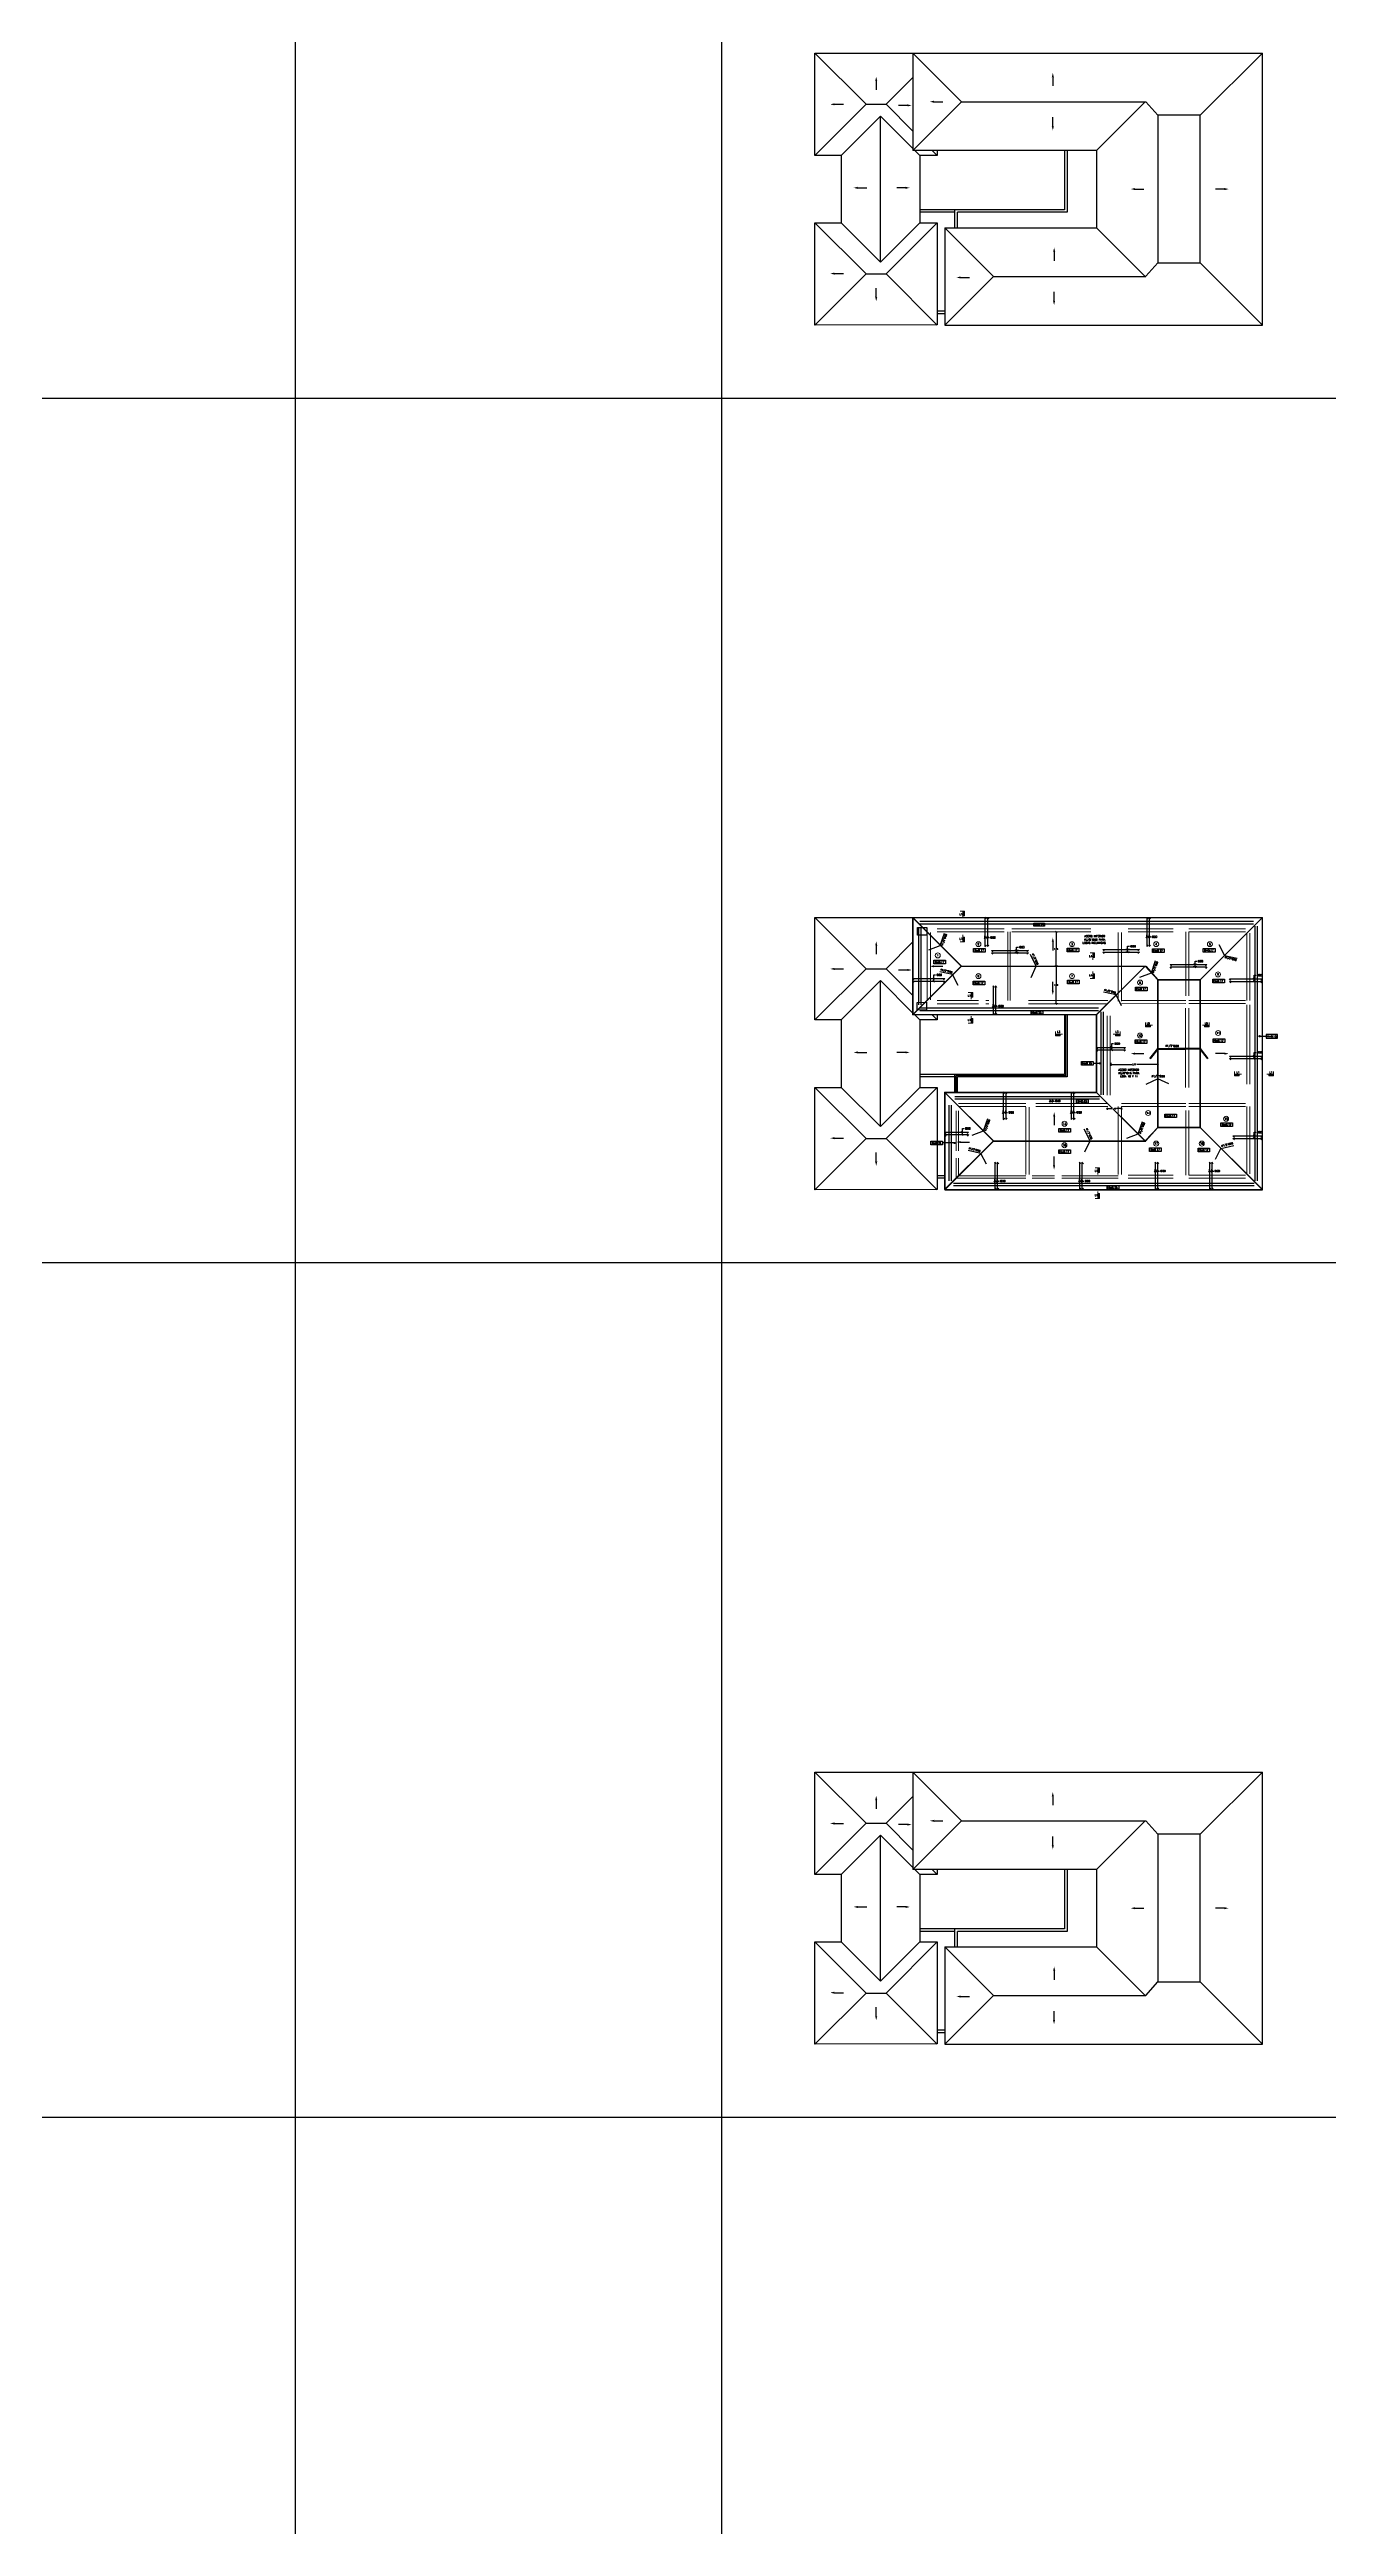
# Model space of a CAD drawing. Header units: metres. Extents: x -232 to 581, y 30 to 789.
# Drawn here: x 277.3 to 379.7, y 411 to 609.4 of the extents above; entities that cross this region are included whole.
import ezdxf
from ezdxf.enums import TextEntityAlignment as Align

# ---------------------------------------------------------------- set-up
doc = ezdxf.new("R2010")
doc.units = ezdxf.units.M
doc.linetypes.add('HIDDEN', pattern=[9.525, 6.35, -3.175])
for name, color, linetype, lineweight in [('0-S-GRID-IDEN', 1, 'Continuous', 9), ('textos', 7, 'Continuous', 0), ('VIGAS', 1, 'HIDDEN', 15)]:
    doc.layers.add(name, color=color, linetype=linetype, lineweight=lineweight)
for name, color, linetype in [('_electricos-Leyenda', 7, 'Continuous'), ('ACERO', 5, 'Continuous'), ('BP', 3, 'Continuous'), ('DIMCOL', 4, 'Continuous'), ('DIMTEXTO', 4, 'Continuous'), ('REBAR', 5, 'Continuous')]:
    doc.layers.add(name, color=color, linetype=linetype)
doc.styles.add('SMPLEX', font='simplex.shx')

# ---------------------------------------------------------------- blocks, each defined once
blk = doc.blocks.new('za_arrw5')
at = {"lineweight": 13}
for points in [[(-1, 0.25), (0, 0), (-0.83, 0)], [(-1, -0.25), (0, 0), (-0.83, 0)]]:
    blk.add_solid(points, dxfattribs=at)
blk = doc.blocks.new('TECHO ARQ 20.03')
at = {"layer": '_electricos-Leyenda', "color": 30, "true_color": 0xf8991e}
for p, q in [((215.48, 123.71), (219.58, 119.61)), ((223.33, 123.71), (251.33, 123.71)), ((223.33, 123.71), (227.23, 119.81)), ((223.33, 123.71), (223.33, 115.91)), ((251.33, 123.71), (246.34, 118.73)), ((251.33, 101.91), (251.33, 123.71)), ((220.39, 121.52), (220.39, 120.77)), ((223.33, 121.76), (221.18, 119.61)), ((234.54, 121.82), (234.54, 121.07)), ((215.48, 115.51), (219.58, 119.61)), ((217, 119.6), (217.76, 119.6)), ((219.58, 119.61), (221.18, 119.61)), ((223.33, 117.46), (221.18, 119.61)), ((222.94, 119.51), (222.18, 119.51)), ((223.33, 115.91), (227.23, 119.81)), ((224.98, 119.81), (225.74, 119.81)), ((227.23, 119.81), (241.98, 119.81)), ((238.03, 115.91), (241.93, 119.81)), ((241.98, 119.81), (242.95, 118.73)), ((217.58, 115.51), (220.73, 118.66)), ((223.33, 116.06), (220.73, 118.66)), ((220.73, 106.96), (220.73, 118.66)), ((234.54, 117.81), (234.54, 118.56)), ((217.58, 115.51), (217.58, 110.11)), ((238.08, 115.91), (223.33, 115.91)), ((223.88, 115.51), (223.48, 115.91)), ((223.88, 115.51), (223.88, 110.11)), ((225.28, 115.51), (224.88, 115.91)), ((225.28, 115.51), (224.88, 115.91)), ((235.48, 115.91), (235.48, 111.15)), ((235.68, 115.91), (235.68, 110.95)), ((238.03, 115.91), (238.03, 109.71)), ((218.87, 112.91), (219.63, 112.91)), ((222.79, 112.91), (222.03, 112.91)), ((226.7, 111.15), (223.88, 111.15)), ((235.48, 111.15), (226.7, 111.15)), ((226.7, 109.72), (226.7, 111.15)), ((241.08, 112.81), (241.84, 112.81)), ((248.33, 112.81), (247.57, 112.81)), ((215.48, 110.11), (219.58, 106.01)), ((217.58, 110.11), (220.73, 106.96)), ((223.88, 110.11), (220.73, 106.96)), ((225.28, 110.11), (221.18, 106.01)), ((226.7, 110.95), (223.88, 110.95)), ((225.88, 109.71), (225.88, 101.91)), ((225.88, 109.71), (238.03, 109.71)), ((225.88, 109.71), (229.78, 105.81)), ((235.68, 110.95), (226.9, 110.95)), ((226.9, 109.72), (226.9, 110.95)), ((238.03, 109.71), (241.93, 105.81)), ((234.65, 107.83), (234.65, 107.07)), ((215.48, 101.91), (219.58, 106.01)), ((217, 106.04), (217.76, 106.04)), ((219.58, 106.01), (221.18, 106.01)), ((225.28, 101.91), (221.18, 106.01)), ((225.88, 101.91), (229.78, 105.81)), ((227.11, 105.73), (227.86, 105.73)), ((229.78, 105.81), (241.99, 105.81)), ((241.99, 105.82), (242.95, 106.9)), ((251.33, 101.91), (246.34, 106.9)), ((220.39, 104.12), (220.39, 104.88)), ((234.64, 103.81), (234.64, 104.57)), ((225.28, 103.05), (225.88, 103.05)), ((225.28, 102.85), (225.88, 102.85)), ((225.88, 101.91), (251.33, 101.91))]:
    blk.add_line(p, q, dxfattribs=at)
for points in [[(217.58, 115.51), (215.48, 115.51), (215.48, 123.71), (223.33, 123.71)], [(225.28, 115.91), (225.28, 115.51), (223.88, 115.51)], [(223.88, 110.11), (225.28, 110.11), (225.28, 101.93), (215.48, 101.91), (215.48, 110.11), (217.58, 110.11)]]:
    blk.add_lwpolyline(points, dxfattribs=at)
blk.add_lwpolyline([(246.34, 118.73), (242.95, 118.73), (242.95, 106.9), (246.34, 106.9)], close=True, dxfattribs=at)
for p, xscale, yscale, zscale, rotation in [((220.39, 121.81), 0.3491189357928305, 0.3491189357928305, 0.3491189357928305, 90.00273872662001), ((234.54, 122.11), 0.3491189357928305, 0.3491189357928305, 0.3491189357928305, 90.00273872662001), ((216.71, 119.6), 0.3491189357928307, 0.3491189357928307, 0.3491189357928307, 180.00273872662), ((223.23, 119.51), 0.3491189357928305, 0.3491189357928305, 0.3491189357928305, 0.002738726620007072), ((224.69, 119.81), -0.3491189357928305, 0.3491189357928305, 0.3491189357928305, 359.99726127338), ((234.54, 117.52), -0.3491189357928305, 0.3491189357928305, 0.3491189357928305, 89.99726127338003), ((218.58, 112.91), 0.3491189357928307, 0.3491189357928307, 0.3491189357928307, 180.00273872662), ((223.08, 112.91), -0.3491189357928307, 0.3491189357928307, 0.3491189357928305, 179.9972612733706), ((240.79, 112.81), -0.3491189357928305, 0.3491189357928305, 0.3491189357928305, 359.9972612733717), ((248.62, 112.81), 0.3491189357928305, 0.3491189357928305, 0.3491189357928305, 0.002738726620007072), ((234.65, 108.12), 0.3491189357928305, 0.3491189357928305, 0.3491189357928305, 90.00273872662001), ((216.71, 106.04), -0.3491189357928305, 0.3491189357928305, 0.3491189357928305, 359.99726127338), ((226.82, 105.73), -0.3491189357928305, 0.3491189357928305, 0.3491189357928305, 359.99726127338), ((220.39, 103.83), -0.3491189357928305, 0.3491189357928305, 0.3491189357928305, 89.99726127338003), ((234.64, 103.52), -0.3491189357928305, 0.3491189357928305, 0.3491189357928305, 89.99726127338003)]:
    blk.add_blockref('za_arrw5', p, dxfattribs=dict(at, xscale=xscale, yscale=yscale, zscale=zscale, rotation=rotation))
blk = doc.blocks.new('_Oblique')
at = {"color": 0, "linetype": 'ByBlock', "lineweight": -2}
blk.add_line((-0.5, -0.5), (0.5, 0.5), dxfattribs=at)
blk = doc.blocks.new('_DotBlank')
at = {"color": 0, "linetype": 'ByBlock', "lineweight": -2}
blk.add_line((-0.5, 0), (-1, 0), dxfattribs=at)
blk.add_circle((0, 0), 0.5, dxfattribs=at)
blk = doc.blocks.new('techo est 20.03')
at = {"color": 18, "true_color": 0x000000}
for p, q in [((-67.79, 553.07), (-67.04, 553.07)), ((-67.79, 552.45), (-67.79, 553.07)), ((-67.04, 552.46), (-67.79, 552.45)), ((-67.04, 553.07), (-67.04, 552.46)), ((-67.82, 547.07), (-67.07, 547.08)), ((-67.82, 546.46), (-67.82, 547.07)), ((-67.07, 546.47), (-67.82, 546.46)), ((-67.07, 547.08), (-67.07, 546.47))]:
    blk.add_line(p, q, dxfattribs=at)
at = {"layer": '0-S-GRID-IDEN', "color": 18, "true_color": 0x000000}
for centre in [(-44.36, 551.74), (-66.16, 550.84), (-62.91, 549.18), (-49.95, 548.66), (-49.96, 544.42), (-43.7, 544.62), (-49.31, 538.21), (-43.06, 537.75), (-48.66, 535.76), (-45.01, 535.76), (-56.01, 535.63)]:
    blk.add_circle(centre, 0.2, dxfattribs=at)
at = {"layer": 'ACERO', "color": 18, "true_color": 0x000000}
for p, q in [((-62.27, 553.76), (-62.38, 553.87)), ((-62.38, 553.87), (-62.38, 551.56)), ((-62.07, 553.76), (-62.18, 553.87)), ((-62.18, 553.87), (-62.18, 551.56)), ((-49.31, 553.76), (-49.42, 553.87)), ((-49.42, 553.87), (-49.42, 551.56)), ((-49.11, 553.76), (-49.22, 553.87)), ((-49.22, 553.87), (-49.22, 551.56)), ((-67.69, 546.89), (-67.69, 553.07)), ((-40.87, 553.55), (-67.59, 553.55)), ((-40.87, 553.35), (-67.59, 553.35)), ((-67.49, 546.89), (-67.49, 553.07)), ((-40.74, 532.77), (-40.74, 553.19)), ((-40.54, 532.77), (-40.54, 553.19)), ((-62.38, 551.56), (-62.27, 551.67)), ((-62.18, 551.56), (-62.07, 551.67)), ((-61.74, 551.13), (-61.85, 551.24)), ((-61.85, 551.24), (-58.9, 551.24)), ((-61.74, 550.93), (-61.85, 551.04)), ((-61.85, 551.04), (-58.9, 551.04)), ((-58.9, 551.24), (-59.02, 551.13)), ((-58.9, 551.04), (-59.02, 550.93)), ((-52.84, 551.2), (-52.95, 551.31)), ((-52.95, 551.31), (-50, 551.31)), ((-52.84, 551), (-52.95, 551.11)), ((-52.95, 551.11), (-50, 551.11)), ((-50, 551.31), (-50.12, 551.2)), ((-50, 551.11), (-50.12, 551)), ((-49.42, 551.56), (-49.31, 551.67)), ((-49.22, 551.56), (-49.11, 551.67)), ((-47.44, 550), (-47.55, 550.12)), ((-47.55, 550.12), (-44.6, 550.12)), ((-47.44, 549.8), (-47.55, 549.92)), ((-47.55, 549.92), (-44.6, 549.92)), ((-44.6, 550.12), (-44.72, 550)), ((-44.6, 549.92), (-44.72, 549.8)), ((-68.09, 548.87), (-68.2, 548.98)), ((-68.2, 548.98), (-65.6, 548.98)), ((-68.09, 548.67), (-68.2, 548.78)), ((-68.2, 548.78), (-65.6, 548.78)), ((-65.6, 548.98), (-65.71, 548.87)), ((-65.6, 548.78), (-65.71, 548.67)), ((-61.62, 548.27), (-61.73, 548.39)), ((-61.73, 548.39), (-61.73, 546.07)), ((-61.42, 548.27), (-61.53, 548.39)), ((-61.53, 548.39), (-61.53, 546.07)), ((-42.69, 548.84), (-42.8, 548.96)), ((-42.8, 548.96), (-40.15, 548.96)), ((-42.69, 548.64), (-42.8, 548.76)), ((-42.8, 548.76), (-40.15, 548.76)), ((-40.15, 548.96), (-40.27, 548.84)), ((-40.15, 548.76), (-40.27, 548.64)), ((-53.28, 546.6), (-67.59, 546.6)), ((-53.28, 546.4), (-67.59, 546.4)), ((-61.73, 546.07), (-61.62, 546.18)), ((-61.53, 546.07), (-61.42, 546.18)), ((-53.08, 539.67), (-53.08, 546.32)), ((-52.88, 539.67), (-52.88, 546.32)), ((-53.35, 543.36), (-53.46, 543.47)), ((-53.46, 543.47), (-51.11, 543.47)), ((-53.35, 543.16), (-53.46, 543.27)), ((-53.46, 543.27), (-51.11, 543.27)), ((-51.11, 543.47), (-51.22, 543.36)), ((-51.11, 543.27), (-51.22, 543.16)), ((-42.69, 542.66), (-42.8, 542.77)), ((-42.8, 542.77), (-40.15, 542.77)), ((-42.69, 542.46), (-42.8, 542.57)), ((-42.8, 542.57), (-40.15, 542.57)), ((-40.15, 542.77), (-40.27, 542.66)), ((-40.15, 542.57), (-40.27, 542.46)), ((-60.8, 539.77), (-60.92, 539.88)), ((-60.92, 539.88), (-60.92, 537.69)), ((-60.6, 539.77), (-60.72, 539.88)), ((-60.72, 539.88), (-60.72, 537.69)), ((-55.36, 539.77), (-55.48, 539.88)), ((-55.48, 539.88), (-55.48, 537.69)), ((-55.16, 539.77), (-55.28, 539.88)), ((-55.28, 539.88), (-55.28, 537.69)), ((-65.26, 532.79), (-65.26, 538.85)), ((-65.06, 532.79), (-65.06, 538.85)), ((-53.2, 539.52), (-64.8, 539.52)), ((-53.2, 539.32), (-64.8, 539.32)), ((-65.5, 536.56), (-65.62, 536.68)), ((-65.62, 536.68), (-63.69, 536.68)), ((-65.5, 536.36), (-65.62, 536.48)), ((-65.62, 536.48), (-63.69, 536.48)), ((-63.69, 536.68), (-63.8, 536.56)), ((-63.69, 536.48), (-63.8, 536.36)), ((-60.92, 537.69), (-60.8, 537.8)), ((-60.72, 537.69), (-60.6, 537.8)), ((-55.48, 537.69), (-55.36, 537.8)), ((-55.28, 537.69), (-55.16, 537.8)), ((-42.4, 536.26), (-42.51, 536.37)), ((-42.51, 536.37), (-40.15, 536.37)), ((-42.4, 536.06), (-42.51, 536.17)), ((-42.51, 536.17), (-40.15, 536.17)), ((-40.15, 536.37), (-40.27, 536.26)), ((-40.15, 536.17), (-40.27, 536.06)), ((-61.48, 534.15), (-61.6, 534.27)), ((-61.6, 534.27), (-61.6, 532.07)), ((-61.28, 534.15), (-61.4, 534.27)), ((-61.4, 534.27), (-61.4, 532.07)), ((-54.69, 534.15), (-54.81, 534.27)), ((-54.81, 534.27), (-54.81, 532.07)), ((-54.49, 534.15), (-54.61, 534.27)), ((-54.61, 534.27), (-54.61, 532.07)), ((-48.64, 534.15), (-48.75, 534.27)), ((-48.75, 534.27), (-48.75, 532.07)), ((-48.44, 534.15), (-48.55, 534.27)), ((-48.55, 534.27), (-48.55, 532.07)), ((-44.29, 534.15), (-44.4, 534.27)), ((-44.4, 534.27), (-44.4, 532.07)), ((-44.09, 534.15), (-44.2, 534.27)), ((-44.2, 534.27), (-44.2, 532.07)), ((-40.81, 532.57), (-64.9, 532.57)), ((-40.81, 532.37), (-64.9, 532.37)), ((-61.6, 532.07), (-61.48, 532.18)), ((-61.4, 532.07), (-61.28, 532.18)), ((-54.81, 532.07), (-54.69, 532.18)), ((-54.61, 532.07), (-54.49, 532.18)), ((-48.75, 532.07), (-48.64, 532.18)), ((-48.55, 532.07), (-48.44, 532.18)), ((-44.4, 532.07), (-44.29, 532.18)), ((-44.2, 532.07), (-44.09, 532.18))]:
    blk.add_line(p, q, dxfattribs=at)
at = {"layer": 'ACERO', "color": 18, "ltscale": 0.2, "true_color": 0x000000}
for p, q in [((-56.68, 552.72), (-56.58, 552.72)), ((-56.68, 552.72), (-56.68, 551.45)), ((-56.68, 549.97), (-56.68, 551.25)), ((-56.68, 549.97), (-56.58, 549.97))]:
    blk.add_line(p, q, dxfattribs=at)
at = {"layer": 'BP', "color": 18, "ltscale": 0.2, "true_color": 0x000000}
for p, q in [((-68.2, 553.87), (-68.2, 546.07)), ((-68.2, 553.87), (-40.15, 553.87)), ((-68.2, 553.87), (-64.3, 549.97)), ((-40.15, 553.87), (-45.14, 548.88)), ((-40.15, 532.07), (-40.15, 553.87)), ((-68.2, 546.07), (-64.3, 549.97)), ((-64.3, 549.97), (-49.55, 549.97)), ((-53.46, 546.07), (-49.55, 549.97)), ((-49.55, 549.97), (-48.54, 548.88)), ((-48.54, 548.88), (-45.14, 548.88)), ((-48.54, 537.06), (-48.54, 548.88)), ((-45.14, 548.88), (-45.14, 537.06)), ((-53.46, 546.07), (-68.2, 546.07)), ((-55.93, 546.07), (-55.93, 541.18)), ((-53.46, 546.07), (-53.46, 539.88)), ((-65.62, 539.88), (-65.62, 532.07)), ((-65.62, 539.88), (-53.46, 539.88)), ((-65.62, 539.88), (-61.71, 535.98)), ((-55.93, 541.18), (-64.71, 541.18)), ((-64.71, 541.18), (-64.71, 539.88)), ((-53.46, 539.88), (-49.55, 535.98)), ((-65.62, 532.07), (-61.71, 535.98)), ((-61.71, 535.98), (-49.55, 535.98)), ((-49.55, 535.98), (-48.54, 537.06)), ((-45.14, 537.06), (-48.54, 537.06)), ((-40.15, 532.07), (-45.14, 537.06)), ((-65.6, 532.07), (-40.15, 532.07))]:
    blk.add_line(p, q, dxfattribs=at)
at = {"layer": 'DIMTEXTO', "color": 18, "true_color": 0x000000}
for p, q in [((-62.38, 552.16), (-62.38, 552.42)), ((-62.38, 552.27), (-62.18, 552.27)), ((-62.18, 552.15), (-62.18, 552.42)), ((-62.18, 552.27), (-62.03, 552.27)), ((-58.47, 553.42), (-57.61, 553.42)), ((-58.47, 553.17), (-58.47, 553.42)), ((-57.61, 553.17), (-58.47, 553.17)), ((-57.61, 553.42), (-57.61, 553.17)), ((-49.42, 552.22), (-49.42, 552.48)), ((-49.42, 552.33), (-49.22, 552.33)), ((-49.22, 552.22), (-49.22, 552.48)), ((-49.22, 552.33), (-49.07, 552.33)), ((-66.47, 550.45), (-65.54, 550.45)), ((-63.3, 551.1), (-63.3, 551.39)), ((-62.36, 551.1), (-63.3, 551.1)), ((-59.7, 551.24), (-60, 551.24)), ((-59.7, 551.04), (-60, 551.04)), ((-59.85, 551.24), (-59.85, 551.5)), ((-59.85, 551.5), (-59.7, 551.5)), ((-59.85, 551.04), (-59.85, 551.24)), ((-54.86, 551.41), (-54.86, 551.12)), ((-50.8, 551.31), (-51.1, 551.31)), ((-50.8, 551.11), (-51.1, 551.11)), ((-50.95, 551.31), (-50.95, 551.57)), ((-50.95, 551.57), (-50.8, 551.57)), ((-50.95, 551.11), (-50.95, 551.31)), ((-48.03, 551.07), (-48.97, 551.07)), ((-45.4, 550.12), (-45.7, 550.12)), ((-45.4, 549.92), (-45.7, 549.92)), ((-45.55, 550.12), (-45.55, 550.37)), ((-45.55, 550.37), (-45.4, 550.37)), ((-45.55, 549.92), (-45.55, 550.12)), ((-66.64, 548.98), (-66.34, 548.98)), ((-66.64, 548.78), (-66.34, 548.78)), ((-66.49, 548.98), (-66.49, 549.28)), ((-66.49, 549.28), (-66.34, 549.28)), ((-66.49, 548.78), (-66.49, 548.98)), ((-63.33, 548.78), (-62.4, 548.78)), ((-63.33, 548.49), (-63.33, 548.78)), ((-62.4, 548.49), (-63.33, 548.49)), ((-62.4, 548.78), (-62.4, 548.49)), ((-54.83, 548.85), (-54.83, 548.56)), ((-50.33, 548.3), (-49.39, 548.3)), ((-50.33, 548.01), (-50.33, 548.3)), ((-49.39, 548.01), (-50.33, 548.01)), ((-49.39, 548.3), (-49.39, 548.01)), ((-44.13, 548.93), (-43.2, 548.93)), ((-44.13, 548.64), (-44.13, 548.93)), ((-43.2, 548.64), (-44.13, 548.64)), ((-43.2, 548.93), (-43.2, 548.64)), ((-40.96, 548.96), (-40.66, 548.96)), ((-40.96, 548.76), (-40.66, 548.76)), ((-40.81, 548.96), (-40.81, 549.25)), ((-40.81, 549.25), (-40.66, 549.25)), ((-40.81, 548.76), (-40.81, 548.96)), ((-61.73, 546.67), (-61.73, 546.93)), ((-61.73, 546.78), (-61.53, 546.78)), ((-61.53, 546.67), (-61.53, 546.93)), ((-61.53, 546.78), (-61.38, 546.78)), ((-58.69, 546.41), (-57.75, 546.41)), ((-58.69, 546.12), (-58.69, 546.41)), ((-57.75, 546.12), (-58.69, 546.12)), ((-57.75, 546.41), (-57.75, 546.12)), ((-50.36, 544.07), (-49.42, 544.07)), ((-50.36, 543.78), (-50.36, 544.07)), ((-49.42, 544.07), (-49.42, 543.78)), ((-44.1, 544.16), (-43.16, 544.16)), ((-44.1, 543.86), (-44.1, 544.16)), ((-43.16, 543.86), (-44.1, 543.86)), ((-43.16, 544.16), (-43.16, 543.86)), ((-38.93, 544.51), (-39.86, 544.51)), ((-39.86, 544.51), (-39.86, 544.22)), ((-39.86, 544.22), (-38.93, 544.22)), ((-38.93, 544.22), (-38.93, 544.51)), ((-54.65, 542.34), (-53.71, 542.34)), ((-54.65, 542.05), (-54.65, 542.34)), ((-53.71, 542.05), (-54.65, 542.05)), ((-53.71, 542.34), (-53.71, 542.05)), ((-52.37, 543.47), (-52.07, 543.47)), ((-52.37, 543.27), (-52.07, 543.27)), ((-52.22, 543.47), (-52.22, 543.77)), ((-52.22, 543.77), (-52.07, 543.77)), ((-52.22, 543.27), (-52.22, 543.47)), ((-49.42, 543.78), (-50.36, 543.78)), ((-40.96, 542.77), (-40.66, 542.77)), ((-40.96, 542.57), (-40.66, 542.57)), ((-40.81, 542.77), (-40.81, 543.07)), ((-40.81, 543.07), (-40.66, 543.07)), ((-40.81, 542.57), (-40.81, 542.77)), ((-60.92, 538.15), (-60.92, 538.41)), ((-60.92, 538.26), (-60.72, 538.26)), ((-60.72, 538.15), (-60.72, 538.41)), ((-60.72, 538.26), (-60.57, 538.26)), ((-57.17, 539.06), (-57.17, 539.32)), ((-57.17, 539.17), (-56.97, 539.17)), ((-56.97, 539.06), (-56.97, 539.32)), ((-56.97, 539.17), (-56.82, 539.17)), ((-55.28, 538.15), (-55.28, 538.41)), ((-55.28, 538.26), (-55.13, 538.26)), ((-55.05, 539.3), (-54.11, 539.3)), ((-55.05, 539.01), (-55.05, 539.3)), ((-54.11, 539.01), (-55.05, 539.01)), ((-54.11, 539.3), (-54.11, 539.01)), ((-47.98, 538.13), (-47.04, 538.13)), ((-47.98, 537.84), (-47.98, 538.13)), ((-47.04, 538.13), (-47.04, 537.84)), ((-66.73, 535.95), (-65.79, 535.95)), ((-66.73, 535.66), (-66.73, 535.95)), ((-65.79, 535.95), (-65.79, 535.66)), ((-64.34, 536.68), (-64.04, 536.68)), ((-64.34, 536.48), (-64.04, 536.48)), ((-64.19, 536.68), (-64.19, 536.97)), ((-64.19, 536.97), (-64.04, 536.97)), ((-64.19, 536.48), (-64.19, 536.68)), ((-56.46, 536.96), (-55.52, 536.96)), ((-56.46, 536.67), (-56.46, 536.96)), ((-55.52, 536.67), (-56.46, 536.67)), ((-55.52, 536.96), (-55.52, 536.67)), ((-47.04, 537.84), (-47.98, 537.84)), ((-43.47, 537.42), (-42.54, 537.42)), ((-43.47, 537.13), (-43.47, 537.42)), ((-42.54, 537.13), (-43.47, 537.13)), ((-42.54, 537.42), (-42.54, 537.13)), ((-40.96, 536.37), (-40.66, 536.37)), ((-40.96, 536.17), (-40.66, 536.17)), ((-40.81, 536.37), (-40.81, 536.67)), ((-40.81, 536.67), (-40.66, 536.67)), ((-40.81, 536.17), (-40.81, 536.37)), ((-65.79, 535.66), (-66.73, 535.66)), ((-56.47, 535.25), (-55.54, 535.25)), ((-56.47, 534.96), (-56.47, 535.25)), ((-55.54, 534.96), (-56.47, 534.96)), ((-55.54, 535.25), (-55.54, 534.96)), ((-49.2, 535.42), (-48.26, 535.42)), ((-49.2, 535.13), (-49.2, 535.42)), ((-48.26, 535.13), (-49.2, 535.13)), ((-48.26, 535.42), (-48.26, 535.13)), ((-45.31, 535.39), (-44.38, 535.39)), ((-45.31, 535.1), (-45.31, 535.39)), ((-44.38, 535.1), (-45.31, 535.1)), ((-44.38, 535.39), (-44.38, 535.1)), ((-61.6, 532.65), (-61.6, 532.91)), ((-61.6, 532.76), (-61.4, 532.76)), ((-61.4, 532.65), (-61.4, 532.91)), ((-61.4, 532.76), (-61.25, 532.76)), ((-54.81, 532.65), (-54.81, 532.91)), ((-54.81, 532.76), (-54.61, 532.76)), ((-54.61, 532.65), (-54.61, 532.91)), ((-54.61, 532.76), (-54.46, 532.76)), ((-52.6, 532.4), (-51.66, 532.4)), ((-52.6, 532.11), (-52.6, 532.4)), ((-51.66, 532.11), (-52.6, 532.11)), ((-51.66, 532.4), (-51.66, 532.11)), ((-48.75, 533.44), (-48.75, 533.71)), ((-48.75, 533.56), (-48.55, 533.56)), ((-48.55, 533.44), (-48.55, 533.71)), ((-48.55, 533.56), (-48.4, 533.56)), ((-44.4, 533.44), (-44.4, 533.71)), ((-44.4, 533.56), (-44.2, 533.56)), ((-44.2, 533.44), (-44.2, 533.71)), ((-44.2, 533.56), (-44.05, 533.56))]:
    blk.add_line(p, q, dxfattribs=at)
at = {"layer": 'DIMTEXTO', "color": 18, "ltscale": 0.2, "true_color": 0x000000}
for p, q in [((-56.53, 549.97), (-56.78, 549.97)), ((-56.68, 549.97), (-56.68, 548.57)), ((-56.68, 546.97), (-56.68, 548.37)), ((-56.53, 546.97), (-56.78, 546.97)), ((-52.3, 542.24), (-52.3, 541.99)), ((-52.3, 542.09), (-50.62, 542.09)), ((-48.54, 542.09), (-50.22, 542.09)), ((-48.54, 542.24), (-48.54, 541.99)), ((-52.6, 538.63), (-52.6, 538.46)), ((-52.6, 538.56), (-52.21, 538.56)), ((-51.45, 538.56), (-51.85, 538.56)), ((-51.45, 538.63), (-51.45, 538.46))]:
    blk.add_line(p, q, dxfattribs=at)
for points in [[(-40.28, 544.36), (-39.86, 544.36)], [(-53.29, 542.19), (-53.71, 542.19)], [(-64.91, 535.81), (-65.79, 535.81)]]:
    blk.add_lwpolyline(points, dxfattribs=at)
at = {"layer": 'REBAR', "color": 18, "true_color": 0x000000}
for p, q in [((-65.96, 551.63), (-65.62, 552.62)), ((-66.88, 551.29), (-65.96, 551.63)), ((-58.27, 549.97), (-58.74, 550.91)), ((-58.68, 549.08), (-58.27, 549.97)), ((-49.05, 549.43), (-48.71, 550.42)), ((-43.63, 551.71), (-43.19, 550.83)), ((-43.19, 550.83), (-42.17, 550.61)), ((-64.97, 549.3), (-66, 549.53)), ((-64.54, 548.43), (-64.97, 549.3)), ((-51.86, 547.67), (-52.89, 547.89)), ((-49.96, 549.09), (-49.05, 549.43)), ((-51.43, 546.79), (-51.86, 547.67)), ((-49.17, 542.59), (-48.54, 543.37)), ((-49.13, 542.56), (-48.51, 543.32)), ((-48.54, 543.37), (-46.38, 543.37)), ((-48.51, 543.32), (-46.38, 543.32)), ((-45.12, 543.37), (-47.28, 543.37)), ((-45.14, 543.32), (-47.28, 543.32)), ((-44.53, 542.56), (-45.14, 543.32)), ((-44.49, 542.59), (-45.12, 543.37)), ((-48.54, 540.96), (-49.48, 540.5)), ((-47.65, 540.55), (-48.54, 540.96)), ((-63.42, 536.43), (-62.5, 536.77)), ((-62.5, 536.77), (-62.16, 537.76)), ((-53.96, 535.98), (-54.42, 536.92)), ((-54.37, 535.09), (-53.96, 535.98)), ((-51.02, 536.19), (-50.11, 536.53)), ((-50.11, 536.53), (-49.77, 537.52)), ((-62.71, 534.98), (-63.73, 535.2)), ((-62.27, 534.1), (-62.71, 534.98)), ((-43.9, 534.51), (-43.47, 535.38)), ((-43.47, 535.38), (-42.44, 535.61))]:
    blk.add_line(p, q, dxfattribs=at)
at = {"layer": 'textos', "color": 18, "linetype": 'Continuous', "ltscale": 0.01, "true_color": 0x000000}
for p, q in [((-64.02, 554.38), (-64.37, 554.38)), ((-64.15, 553.83), (-64.15, 554.38)), ((-64.02, 554.38), (-64.15, 554.38)), ((-64.15, 554.38), (-64.15, 554.01)), ((-64.15, 554.01), (-64.02, 554.01)), ((-64.02, 554.01), (-64.02, 554.38)), ((-64.02, 551.92), (-64.37, 551.92)), ((-64.15, 552.48), (-64.15, 551.92)), ((-64.15, 551.92), (-64.15, 552.3)), ((-64.15, 552.3), (-64.02, 552.3)), ((-64.02, 551.92), (-64.15, 551.92)), ((-64.02, 552.3), (-64.02, 551.92)), ((-53.61, 551.04), (-53.96, 551.04)), ((-53.74, 550.48), (-53.74, 551.04)), ((-53.61, 551.04), (-53.74, 551.04)), ((-53.74, 551.04), (-53.74, 550.66)), ((-53.74, 550.66), (-53.61, 550.66)), ((-53.61, 550.66), (-53.61, 551.04)), ((-63.36, 547.87), (-63.72, 547.87)), ((-63.5, 547.32), (-63.5, 547.87)), ((-63.36, 547.87), (-63.5, 547.87)), ((-63.5, 547.87), (-63.5, 547.49)), ((-63.36, 547.49), (-63.36, 547.87)), ((-53.61, 549), (-53.96, 549)), ((-53.74, 549.55), (-53.74, 549)), ((-53.74, 549), (-53.74, 549.37)), ((-53.74, 549.37), (-53.61, 549.37)), ((-53.61, 549), (-53.74, 549)), ((-53.61, 549.37), (-53.61, 549)), ((-63.5, 547.49), (-63.36, 547.49)), ((-63.5, 545.97), (-63.5, 545.41)), ((-63.5, 545.41), (-63.5, 545.79)), ((-63.5, 545.79), (-63.36, 545.79)), ((-63.36, 545.79), (-63.36, 545.41)), ((-63.36, 545.41), (-63.72, 545.41)), ((-63.36, 545.41), (-63.5, 545.41)), ((-56.73, 544.4), (-56.73, 544.75)), ((-56.18, 544.54), (-56.73, 544.54)), ((-56.73, 544.4), (-56.73, 544.54)), ((-56.73, 544.54), (-56.35, 544.54)), ((-56.35, 544.4), (-56.73, 544.4)), ((-56.35, 544.54), (-56.35, 544.4)), ((-52.11, 544.54), (-51.56, 544.54)), ((-51.56, 544.54), (-51.93, 544.54)), ((-51.93, 544.54), (-51.93, 544.4)), ((-51.93, 544.4), (-51.56, 544.4)), ((-51.56, 544.4), (-51.56, 544.75)), ((-51.56, 544.4), (-51.56, 544.54)), ((-49.51, 545.11), (-49.51, 545.46)), ((-48.95, 545.25), (-49.51, 545.25)), ((-49.51, 545.11), (-49.51, 545.25)), ((-49.51, 545.25), (-49.13, 545.25)), ((-49.13, 545.11), (-49.51, 545.11)), ((-49.13, 545.25), (-49.13, 545.11)), ((-44.96, 545.25), (-44.41, 545.25)), ((-44.41, 545.25), (-44.78, 545.25)), ((-44.78, 545.25), (-44.78, 545.11)), ((-44.78, 545.11), (-44.41, 545.11)), ((-44.41, 545.11), (-44.41, 545.46)), ((-44.41, 545.11), (-44.41, 545.25)), ((-42.39, 541.18), (-42.39, 541.54)), ((-41.84, 541.32), (-42.39, 541.32)), ((-42.39, 541.18), (-42.39, 541.32)), ((-42.39, 541.32), (-42.02, 541.32)), ((-42.02, 541.18), (-42.39, 541.18)), ((-42.02, 541.32), (-42.02, 541.18)), ((-39.81, 541.32), (-39.25, 541.32)), ((-39.25, 541.32), (-39.63, 541.32)), ((-39.63, 541.32), (-39.63, 541.18)), ((-39.63, 541.18), (-39.25, 541.18)), ((-39.25, 541.18), (-39.25, 541.54)), ((-39.25, 541.18), (-39.25, 541.32)), ((-53.2, 533.83), (-53.55, 533.83)), ((-53.34, 533.28), (-53.34, 533.83)), ((-53.2, 533.83), (-53.34, 533.83)), ((-53.34, 533.83), (-53.34, 533.45)), ((-53.34, 533.45), (-53.2, 533.45)), ((-53.34, 531.93), (-53.34, 531.37)), ((-53.2, 533.45), (-53.2, 533.83)), ((-53.2, 531.37), (-53.55, 531.37)), ((-53.34, 531.37), (-53.34, 531.75)), ((-53.34, 531.75), (-53.2, 531.75)), ((-53.2, 531.37), (-53.34, 531.37)), ((-53.2, 531.75), (-53.2, 531.37))]:
    blk.add_line(p, q, dxfattribs=at)
at = {"layer": 'VIGAS', "color": 18, "true_color": 0x000000}
for p, q in [((-67, 547.27), (-67, 552.67)), ((-66.75, 547.27), (-66.75, 552.67)), ((-66.2, 552.97), (-60.84, 552.97)), ((-66.2, 552.72), (-60.84, 552.72)), ((-60.55, 552.72), (-60.55, 547.22)), ((-60.35, 552.72), (-60.35, 547.22)), ((-60.24, 552.97), (-51.7, 552.97)), ((-60.24, 552.72), (-51.7, 552.72)), ((-51.7, 547.17), (-51.7, 552.67)), ((-51.45, 547.17), (-51.45, 552.67)), ((-50.9, 552.97), (-47.3, 552.97)), ((-50.9, 552.72), (-47.3, 552.72)), ((-46.3, 552.72), (-46.3, 547.6)), ((-46.05, 552.97), (-41.5, 552.97)), ((-46.05, 552.72), (-46.05, 547.6)), ((-46.05, 552.72), (-41.5, 552.72)), ((-41.4, 552.62), (-41.4, 547.23)), ((-41.15, 552.62), (-41.15, 547.23)), ((-62.9, 547.22), (-66.2, 547.22)), ((-62.9, 546.97), (-66.2, 546.97)), ((-52.55, 547.22), (-62.3, 547.22)), ((-52.55, 546.97), (-62.3, 546.97)), ((-52.6, 539.64), (-52.6, 546.22)), ((-52.35, 539.64), (-52.35, 546.22)), ((-51.45, 547.22), (-46.3, 547.23)), ((-51.45, 546.97), (-46.3, 546.98)), ((-46.31, 546.6), (-46.3, 539.61)), ((-46.06, 546.6), (-46.05, 539.61)), ((-46.05, 547.23), (-41.5, 547.23)), ((-46.05, 546.98), (-41.5, 546.98)), ((-41.4, 546.88), (-41.4, 539.07)), ((-41.15, 546.88), (-41.15, 539.07)), ((-64.5, 538.98), (-59.1, 538.98)), ((-64.5, 538.73), (-59.1, 538.73)), ((-59.1, 533.28), (-59.1, 538.68)), ((-58.85, 533.28), (-58.85, 538.68)), ((-58.3, 538.98), (-52.55, 538.98)), ((-58.3, 538.73), (-52.55, 538.73)), ((-51.7, 533.28), (-51.7, 538.73)), ((-51.45, 538.98), (-46.3, 538.98)), ((-51.45, 538.73), (-46.3, 538.73)), ((-51.45, 533.28), (-51.45, 538.73)), ((-46.3, 538.41), (-46.3, 533.23)), ((-41.5, 538.97), (-46.05, 538.97)), ((-41.5, 538.72), (-46.05, 538.72)), ((-46.05, 538.41), (-46.05, 533.23)), ((-41.4, 538.72), (-41.4, 533.34)), ((-41.15, 538.72), (-41.15, 533.34)), ((-64.7, 532.98), (-64.7, 534.58)), ((-64.5, 533.18), (-64.5, 534.58)), ((-59.1, 532.98), (-64.7, 532.98)), ((-59.1, 533.18), (-64.5, 533.18)), ((-56.81, 533.18), (-58.61, 533.18)), ((-56.81, 532.98), (-58.61, 532.98)), ((-51.7, 533.18), (-56.21, 533.18)), ((-51.7, 532.98), (-56.21, 532.98)), ((-47.3, 533.23), (-50.9, 533.23)), ((-47.3, 532.98), (-50.9, 532.98)), ((-41.5, 533.24), (-46.05, 533.23)), ((-41.5, 532.99), (-46.05, 532.98))]:
    blk.add_line(p, q, dxfattribs=at)
at = {"layer": 'ACERO', "color": 18, "ltscale": 0.2, "true_color": 0x000000, "xscale": 0.1, "yscale": 0.1, "zscale": 0.1}
for p, rotation in [((-56.68, 552.72), 90), ((-56.68, 549.97), 270)]:
    blk.add_blockref('_Oblique', p, dxfattribs=dict(at, rotation=rotation))
at = {"layer": 'DIMTEXTO', "color": 18, "true_color": 0x000000, "xscale": 0.15, "yscale": 0.15, "zscale": 0.15}
for p, rotation in [((-62.38, 552.27), 180), ((-49.42, 552.33), 180), ((-59.85, 551.24), 90), ((-59.85, 551.04), 270), ((-50.95, 551.31), 90), ((-50.95, 551.11), 270), ((-45.55, 550.12), 90), ((-45.55, 549.92), 270), ((-66.49, 548.98), 90), ((-66.49, 548.78), 270), ((-40.81, 548.96), 90), ((-40.81, 548.76), 270), ((-61.73, 546.78), 180), ((-52.22, 543.47), 90), ((-52.22, 543.27), 270), ((-40.81, 542.77), 90), ((-40.81, 542.57), 270), ((-60.92, 538.26), 180), ((-57.17, 539.17), 180), ((-64.19, 536.68), 90), ((-64.19, 536.48), 270), ((-40.81, 536.37), 90), ((-40.81, 536.17), 270), ((-61.6, 532.76), 180), ((-54.81, 532.76), 180), ((-48.75, 533.56), 180), ((-44.4, 533.56), 180)]:
    blk.add_blockref('_Oblique', p, dxfattribs=dict(at, rotation=rotation))
for p in [(-62.18, 552.27), (-49.22, 552.33), (-61.53, 546.78), (-60.72, 538.26), (-56.97, 539.17), (-61.4, 532.76), (-54.61, 532.76), (-48.55, 533.56), (-44.2, 533.56)]:
    blk.add_blockref('_Oblique', p, dxfattribs=at)
at = {"layer": 'DIMTEXTO', "color": 18, "ltscale": 0.2, "true_color": 0x000000, "xscale": 0.1, "yscale": 0.1, "zscale": 0.1}
for name, p, rotation in [('_Oblique', (-56.68, 549.97), 90), ('_Oblique', (-56.68, 546.97), 270), ('_DotBlank', (-40.38, 544.36), 179.9999958869649), ('_DotBlank', (-53.19, 542.19), 4.113035130982388e-06), ('_Oblique', (-52.3, 542.09), 180), ('_Oblique', (-52.6, 538.56), 180), ('_DotBlank', (-64.81, 535.81), 2.171538045081253e-06)]:
    blk.add_blockref(name, p, dxfattribs=dict(at, rotation=rotation))
for p in [(-48.54, 542.09), (-51.45, 538.56)]:
    blk.add_blockref('_Oblique', p, dxfattribs=at)
at = {"layer": 'DIMCOL', "color": 18, "true_color": 0x000000, "style": 'SMPLEX'}
for rotation, p in [(69.2932, (-65.76, 551.63)), (345.6799, (-65.95, 549.65)), (294.2932, (-58.61, 550.95)), (69.2932, (-48.85, 549.43)), (345.6799, (-43.17, 550.63)), (345.6799, (-52.84, 548.02)), (69.2932, (-62.3, 536.76)), (294.2932, (-54.29, 536.96)), (69.2932, (-49.9, 536.53)), (345.6799, (-63.69, 535.33)), (14.3201, (-43.42, 535.5))]:
    blk.add_text('∅1/2"@20', height=0.135, rotation=rotation, dxfattribs=at).set_placement(p)
at = {"layer": 'DIMTEXTO', "color": 18, "true_color": 0x000000, "style": 'SMPLEX'}
for s, p in [('L1', (-64.41, 554.06)), ('L1', (-64.41, 552.1)), ('L4', (-54.03, 550.71)), ('L4', (-54.03, 549.17)), ('L1', (-63.75, 547.54)), ('L1', (-63.75, 545.59)), ('L5', (-49.41, 545.32)), ('L5', (-44.77, 545.32))]:
    blk.add_text(s, height=0.15, dxfattribs=at).set_placement(p)
for s, p in [('2', (-62.91, 551.74)), ('3', (-55.41, 551.74)), ('4', (-48.66, 551.74)), ('5', (-44.36, 551.74)), ('1', (-66.16, 550.84)), ('6', (-62.91, 549.18)), ('7', (-55.41, 549.18)), ('8', (-49.95, 548.66)), ('9', (-43.71, 549.32)), ('10', (-49.96, 544.42)), ('11', (-43.7, 544.62)), ('14', (-49.31, 538.21)), ('13', (-56, 537.35)), ('15', (-43.06, 537.75)), ('16', (-56.01, 535.63)), ('17', (-48.66, 535.76)), ('18', (-45.01, 535.76))]:
    blk.add_text(s, height=0.15, dxfattribs=at).set_placement(p, align=Align.MIDDLE_CENTER)
for s, rotation, p in [('H=0.15', 0, (-58.42, 553.21)), ('LOSAS INCLINADAS', 0, (-54.56, 551.77)), ('ACERO INFERIOR', 0, (-54.41, 552.3)), ('∅3/8"@20 PARA', 0, (-54.42, 552.03)), ('H=0.17', 0, (-63.26, 548.55)), ('H=0.17', 0, (-50.26, 548.07)), ('H=0.17', 0, (-44.06, 548.71)), ('H=0.15', 0, (-58.62, 546.18)), ('L3', 0.7774, (-56.59, 544.64)), ('H=0.17', 0, (-50.28, 543.84)), ('H=0.17', 0, (-44.03, 543.93)), ('H=0.15', 360, (-39.77, 544.28)), ('H=0.15', 0, (-54.58, 542.11)), ('∅1/2"@20', 359.2226, (-47.92, 543.52)), ('∅1/2"@20', 359.2226, (-49.03, 541.09)), ('L1', 0.7774, (-42.22, 541.39)), ('L1', 359.2226, (-39.59, 541.39)), ('H=0.17', 0, (-47.91, 537.91)), ('H=0.15', 0, (-66.65, 535.73)), ('H=0.17', 0, (-56.39, 536.74)), ('H=0.17', 0, (-43.4, 537.2)), ('H=0.17', 0, (-56.4, 535.02)), ('H=0.17', 0, (-49.13, 535.2)), ('H=0.17', 0, (-45.24, 535.17)), ('H=0.15', 0, (-52.53, 532.18))]:
    blk.add_text(s, height=0.15, rotation=rotation, dxfattribs=at).set_placement(p)
at = {"layer": 'textos', "color": 18, "true_color": 0x000000, "style": 'SMPLEX'}
for s, rotation, p in [('ES-4', 89.2226, (-64.05, 554.03)), ('ES-4', 270.7774, (-64.13, 552.28)), ('ES-4', 89.2226, (-53.64, 550.68)), ('ES-4', 89.2226, (-63.39, 547.52)), ('ES-4', 270.7774, (-53.72, 549.35)), ('ES-4', 270.7774, (-63.48, 545.76)), ('ES-5', 0.7774, (-56.69, 544.43)), ('ES-5', 359.2226, (-51.91, 544.43)), ('ES-5', 0.7774, (-49.46, 545.14)), ('ES-5', 359.2226, (-44.76, 545.14)), ('ES-4', 0.7774, (-42.35, 541.21)), ('ES-4', 359.2226, (-39.61, 541.21)), ('ES-4', 89.2226, (-53.23, 533.48)), ('ES-4', 270.7774, (-53.32, 531.72))]:
    blk.add_text(s, height=0.0825, rotation=rotation, dxfattribs=at).set_placement(p)
at = {"layer": 'ACERO', "color": 18, "ltscale": 0.2, "true_color": 0x000000, "insert": (-56.68, 551.35), "char_height": 0.1, "attachment_point": 5, "style": 'SMPLEX', "bg_fill": 3, "box_fill_scale": 1.1, "bg_fill_color": 256, "bg_fill_true_color": 13158600, "bg_fill_transparency": 0}
blk.add_mtext('\\A1;2.75', dxfattribs=at)
at = {"layer": 'DIMTEXTO', "color": 18, "true_color": 0x000000, "char_height": 0.15, "attachment_point": 5, "style": 'SMPLEX', "bg_fill": 3, "box_fill_scale": 1.1, "bg_fill_color": 256, "bg_fill_true_color": 13158600, "bg_fill_transparency": 0}
for insert in [(-61.75, 552.27), (-48.79, 552.33), (-59.42, 551.5), (-50.52, 551.57), (-45.12, 550.37), (-66.05, 549.28), (-40.38, 549.25), (-61.1, 546.78), (-51.78, 543.77), (-40.38, 543.07), (-60.28, 538.26), (-56.54, 539.17), (-63.76, 536.97), (-40.38, 536.67), (-60.96, 532.76), (-54.17, 532.76), (-48.12, 533.56), (-43.77, 533.56)]:
    blk.add_mtext('\\A1;@20', dxfattribs=dict(at, insert=insert))
at = {"layer": 'DIMTEXTO', "color": 18, "ltscale": 0.2, "true_color": 0x000000, "char_height": 0.1, "attachment_point": 5, "style": 'SMPLEX', "bg_fill": 3, "box_fill_scale": 1.1, "bg_fill_color": 256, "bg_fill_true_color": 13158600, "bg_fill_transparency": 0}
for s, insert in [('\\A1;3.00', (-56.68, 548.47)), ('\\A1;3.77', (-50.42, 542.09)), ('\\A1;1.15', (-52.03, 538.56))]:
    blk.add_mtext(s, dxfattribs=dict(at, insert=insert))
at = {"layer": '0-S-GRID-IDEN', "color": 18, "true_color": 0x000000}
for centre in [(-62.91, 551.74), (-55.41, 551.74), (-48.66, 551.74), (-55.41, 549.18), (-43.71, 549.32)]:
    blk.add_circle(centre, 0.2, dxfattribs=at)
at = {"layer": 'DIMTEXTO', "color": 18, "true_color": 0x000000}
for p, q in [((-66.47, 550.16), (-66.47, 550.45)), ((-65.54, 550.16), (-66.47, 550.16)), ((-65.54, 550.45), (-65.54, 550.16)), ((-63.3, 551.39), (-62.36, 551.39)), ((-62.36, 551.39), (-62.36, 551.1)), ((-55.8, 551.41), (-54.86, 551.41)), ((-55.8, 551.12), (-55.8, 551.41)), ((-54.86, 551.12), (-55.8, 551.12)), ((-48.97, 551.36), (-48.03, 551.36)), ((-48.97, 551.07), (-48.97, 551.36)), ((-48.03, 551.36), (-48.03, 551.07)), ((-44.89, 551.4), (-43.95, 551.4)), ((-44.89, 551.11), (-44.89, 551.4)), ((-43.95, 551.11), (-44.89, 551.11)), ((-43.95, 551.4), (-43.95, 551.11)), ((-55.77, 548.85), (-54.83, 548.85)), ((-55.77, 548.56), (-55.77, 548.85)), ((-54.83, 548.56), (-55.77, 548.56)), ((-55.48, 538.15), (-55.48, 538.41)), ((-55.48, 538.26), (-55.28, 538.26))]:
    blk.add_line(p, q, dxfattribs=at)
at = {"layer": 'VIGAS', "color": 18, "true_color": 0x000000}
for p, q in [((-64.7, 535.18), (-64.7, 538.38)), ((-64.5, 535.18), (-64.5, 538.38))]:
    blk.add_line(p, q, dxfattribs=at)
at = {"layer": 'DIMTEXTO', "color": 18, "true_color": 0x000000, "xscale": 0.15, "yscale": 0.15, "zscale": 0.15, "rotation": 180}
blk.add_blockref('_Oblique', (-55.48, 538.26), dxfattribs=at)
at = {"layer": 'DIMTEXTO', "color": 18, "true_color": 0x000000, "xscale": 0.15, "yscale": 0.15, "zscale": 0.15}
blk.add_blockref('_Oblique', (-55.28, 538.26), dxfattribs=at)
at = {"layer": 'DIMTEXTO', "color": 18, "true_color": 0x000000, "style": 'SMPLEX'}
for s, rotation, p in [('H=0.17', 0, (-66.4, 550.23)), ('H=0.17', 0, (-63.23, 551.16)), ('H=0.17', 0, (-55.73, 551.19)), ('H=0.17', 0, (-48.9, 551.14)), ('H=0.17', 0, (-44.82, 551.18)), ('H=0.17', 0, (-55.7, 548.62)), ('L3', 359.2226, (-51.92, 544.64)), ('ACERO INFERIOR', 0, (-51.69, 541.6)), ('∅3/8"@15 PARA', 0, (-51.69, 541.33)), ('LOSA 10 Y 11', 0, (-51.55, 541.07))]:
    blk.add_text(s, height=0.15, rotation=rotation, dxfattribs=at).set_placement(p)
for p in [(-53.59, 533.5), (-53.59, 531.55)]:
    blk.add_text('L1', height=0.15, dxfattribs=at).set_placement(p)
at = {"layer": 'DIMTEXTO', "color": 18, "true_color": 0x000000, "insert": (-54.84, 538.26), "char_height": 0.15, "attachment_point": 5, "style": 'SMPLEX', "bg_fill": 3, "box_fill_scale": 1.1, "bg_fill_color": 256, "bg_fill_true_color": 13158600, "bg_fill_transparency": 0}
blk.add_mtext('\\A1;@20', dxfattribs=at)
at = {"layer": '0-S-GRID-IDEN', "color": 18, "true_color": 0x000000}
blk.add_circle((-56, 537.35), 0.2, dxfattribs=at)
at = {"layer": 'DIMTEXTO', "color": 18, "true_color": 0x000000, "style": 'SMPLEX'}
blk.add_text('H=0.15', height=0.15, rotation=0, dxfattribs=at).set_placement((-54.97, 539.08))

msp = doc.modelspace()

# ---------------------------------------------------------------- linework, layer by layer
at = {"layer": '_electricos-Leyenda'}
for p, q in [((296.932, 789.351), (296.932, 29.825)), ((331.115, 789.351), (331.115, 29.825)), ((23.375, 581.523), (581.349, 581.523)), ((23.375, 512.247), (581.349, 512.247)), ((23.375, 443.777), (581.349, 443.777))]:
    msp.add_line(p, q, dxfattribs=at)

# ---------------------------------------------------------------- block references
at = {"color": 1}
for p in [(123.109, 485.455), (123.109, 416.18), (123.109, 347.71)]:
    msp.add_blockref('TECHO ARQ 20.03', p, dxfattribs=at)

# ---------------------------------------------------------------- next in the draw order: block references
at = {"color": 18, "true_color": 0x000000}
msp.add_blockref('techo est 20.03', (414.594, -13.977), dxfattribs=at)

doc.saveas('drawing.dxf')
